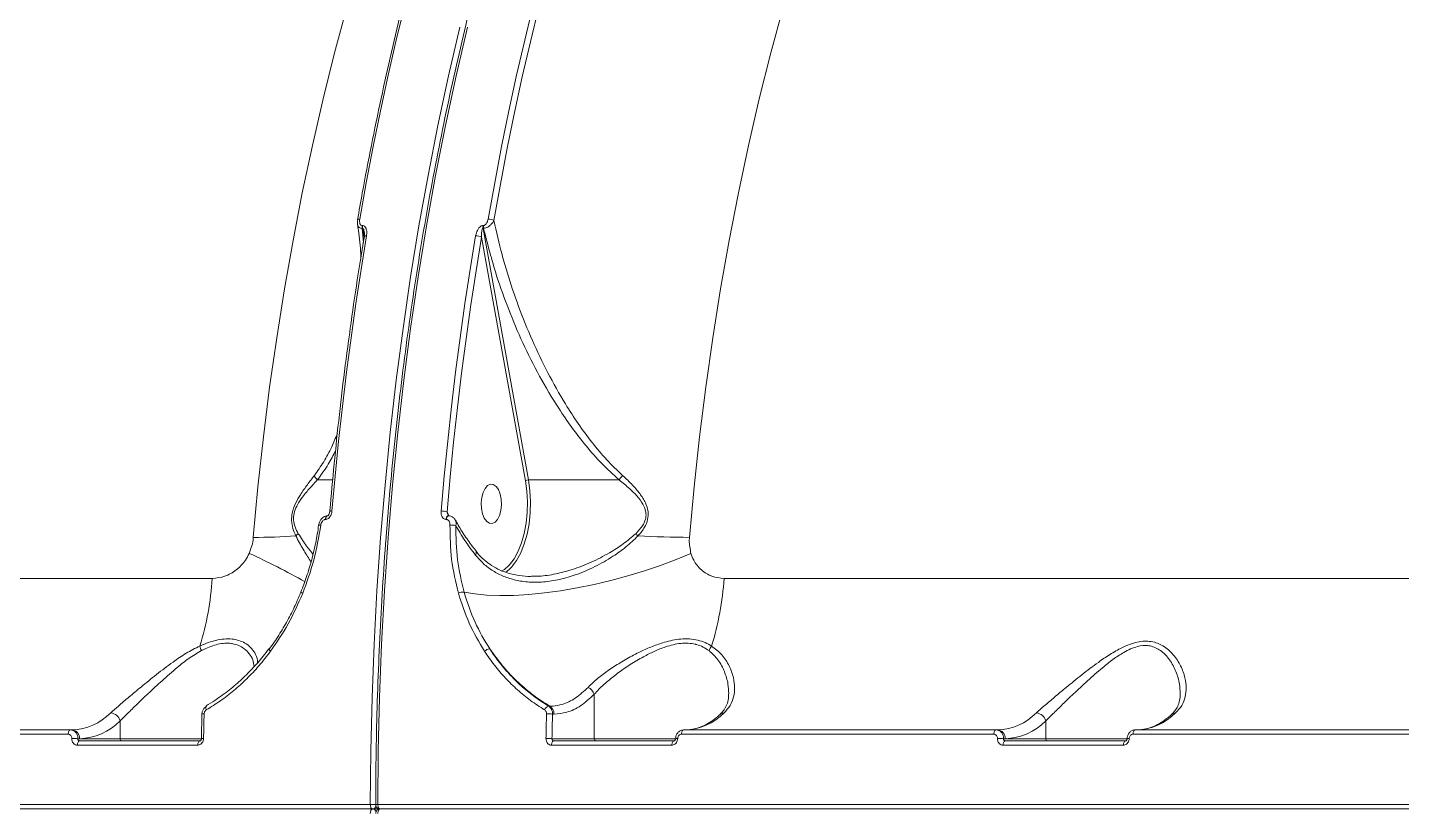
# Model space of a CAD drawing. Header units: millimetres. Extents: x -5550 to 7488, y -4093 to 4627.
# Drawn here: x -1923.2 to -1610.2, y 1992 to 2170.8 of the extents above; entities that cross this region are included whole.
import ezdxf

# ---------------------------------------------------------------- set-up
doc = ezdxf.new("R2010")
doc.units = ezdxf.units.MM
doc.layers.add('DIKOM_ОБЪЕКТ', color=7, linetype='Continuous')

msp = doc.modelspace()

# ---------------------------------------------------------------- linework, layer by layer
at = {"layer": 'DIKOM_ОБЪЕКТ', "color": 7, "linetype": 'Continuous', "lineweight": 15}
for p, q in [((-1846.812, 2125.697), (-1846.916, 2125.697)), ((-1819.279, 2125.697), (-1819.383, 2125.697)), ((-1846.914, 2125.05), (-1846.809, 2125.05)), ((-1846.645, 2121.849), (-1846.914, 2125.05)), ((-1846.809, 2125.05), (-1846.448, 2123.047)), ((-1846.422, 2123.206), (-1846.421, 2123.211)), ((-1819.72, 2123.045), (-1809.711, 2067.595)), ((-1819.38, 2125.05), (-1819.276, 2125.05)), ((-1809.039, 2067.761), (-1819.38, 2125.05)), ((-1857.137, 2067.761), (-1853.627, 2067.761)), ((-1788.37, 2067.761), (-1809.039, 2067.761)), ((-1854.752, 2059.591), (-1854.811, 2059.591)), ((-1827.144, 2059.569), (-1827.569, 2060.528)), ((-1856.831, 2057.432), (-1856.831, 2057.434)), ((-1855.32, 2058.748), (-1855.239, 2058.748)), ((-1827.81, 2058.748), (-1827.729, 2058.748)), ((-1881.053, 2045.347), (-2181.062, 2045.347)), ((-1464.47, 2045.347), (-1764.478, 2045.347)), ((-1794.045, 2018.946), (-1794.045, 2008.844)), ((-1882.403, 2016.218), (-1882.412, 2016.213)), ((-1804.175, 2016.241), (-1804.459, 2016.241)), ((-1902.048, 2012.895), (-1902.048, 2008.844)), ((-1883.403, 2014.484), (-1883.533, 2008.864)), ((-1803.544, 2014.457), (-1803.236, 2014.457)), ((-1691.185, 2012.895), (-1691.185, 2008.844)), ((-1985.03, 2009.885), (-1913.885, 2009.885)), ((-1913.371, 2010.844), (-1984.516, 2010.844)), ((-1913.031, 2010.844), (-1913.371, 2010.844)), ((-1774.167, 2009.885), (-1703.022, 2009.885)), ((-1702.508, 2010.844), (-1773.652, 2010.844)), ((-1702.168, 2010.844), (-1702.508, 2010.844)), ((-1671.307, 2009.885), (-1600.162, 2009.885)), ((-1599.647, 2010.844), (-1670.792, 2010.844)), ((-1911.791, 2007.379), (-1884.362, 2007.379)), ((-1911.317, 2008.844), (-1911.677, 2008.844)), ((-1902.048, 2008.844), (-1911.317, 2008.844)), ((-1883.847, 2008.344), (-1911.276, 2008.344)), ((-1883.499, 2008.844), (-1902.048, 2008.844)), ((-1803.788, 2007.379), (-1776.358, 2007.379)), ((-1794.045, 2008.844), (-1803.674, 2008.844)), ((-1775.844, 2008.344), (-1803.273, 2008.344)), ((-1775.496, 2008.844), (-1794.045, 2008.844)), ((-1700.928, 2007.379), (-1673.498, 2007.379)), ((-1700.453, 2008.844), (-1700.814, 2008.844)), ((-1691.185, 2008.844), (-1700.453, 2008.844)), ((-1672.984, 2008.344), (-1700.413, 2008.344)), ((-1672.636, 2008.844), (-1691.185, 2008.844)), ((-1845.061, 1993.847), (-2259.93, 1993.847)), ((-1428.478, 1993.847), (-1843.347, 1993.847)), ((-2259.415, 1992.844), (-1844.546, 1992.844)), ((-1844.546, 1992.844), (-1842.831, 1992.844)), ((-1842.831, 1992.844), (-1427.962, 1992.844))]:
    msp.add_line(p, q, dxfattribs=at)
at = {"layer": 'DIKOM_ОБЪЕКТ', "color": 7, "linetype": 'Continuous', "lineweight": 15, "flags": 128}
for points in [[(-1847.468, 2127.156), (-1845.979, 2135.439), (-1844.4, 2143.659), (-1842.734, 2151.814), (-1840.98, 2159.899), (-1839.14, 2167.912), (-1837.213, 2175.848), (-1835.202, 2183.704), (-1833.107, 2191.477)], [(-1803.86, 2191.477), (-1805.956, 2183.704), (-1807.967, 2175.848), (-1809.893, 2167.912), (-1811.734, 2159.899), (-1813.488, 2151.814), (-1815.154, 2143.659), (-1816.732, 2135.439), (-1818.222, 2127.156)], [(-1816.915, 2126.859), (-1815.429, 2135.124), (-1813.854, 2143.326), (-1812.191, 2151.463), (-1810.441, 2159.531), (-1808.604, 2167.525), (-1806.682, 2175.444), (-1804.676, 2183.283), (-1802.585, 2191.039)], [(-1850.395, 2175.364), (-1853.181, 2165.045), (-1855.805, 2154.565), (-1858.262, 2143.936), (-1860.551, 2133.165), (-1862.67, 2122.264), (-1864.617, 2111.243), (-1866.39, 2100.111), (-1867.987, 2088.88), (-1869.407, 2077.559), (-1870.648, 2066.16), (-1871.71, 2054.692)], [(-1772.364, 2054.692), (-1771.302, 2066.16), (-1770.061, 2077.559), (-1768.641, 2088.88), (-1767.044, 2100.111), (-1765.271, 2111.243), (-1763.325, 2122.264), (-1761.206, 2133.165), (-1758.916, 2143.936), (-1756.459, 2154.565), (-1753.836, 2165.045), (-1751.049, 2175.364)], [(-1824.667, 2170.874), (-1827.245, 2159.76), (-1829.656, 2148.506), (-1831.898, 2137.12), (-1833.969, 2125.614), (-1835.867, 2113.995), (-1837.59, 2102.274), (-1839.138, 2090.461), (-1840.508, 2078.566), (-1841.7, 2066.599), (-1842.713, 2054.569), (-1843.545, 2042.488), (-1844.196, 2030.365), (-1844.667, 2018.21), (-1844.955, 2006.034), (-1845.061, 1993.847)], [(-1843.347, 1993.847), (-1843.24, 2006.034), (-1842.952, 2018.21), (-1842.482, 2030.365), (-1841.831, 2042.488), (-1840.998, 2054.569), (-1839.986, 2066.599), (-1838.794, 2078.566), (-1837.423, 2090.461), (-1835.876, 2102.274), (-1834.152, 2113.995), (-1832.254, 2125.614), (-1830.184, 2137.12), (-1827.942, 2148.506), (-1825.531, 2159.76), (-1822.953, 2170.874)], [(-1847.966, 2127.007), (-1847.96, 2127.026), (-1847.921, 2127.07), (-1847.85, 2127.107), (-1847.748, 2127.134), (-1847.619, 2127.15), (-1847.468, 2127.156)], [(-1853.792, 2060.69), (-1853.081, 2068.642), (-1852.292, 2076.565), (-1851.424, 2084.458), (-1850.479, 2092.317), (-1849.456, 2100.139), (-1848.355, 2107.921), (-1847.178, 2115.661), (-1845.924, 2123.356)], [(-1846.421, 2123.211), (-1846.42, 2123.218), (-1846.387, 2123.265), (-1846.318, 2123.303), (-1846.215, 2123.332), (-1846.082, 2123.35), (-1845.924, 2123.356)], [(-1821.066, 2123.356), (-1822.32, 2115.661), (-1823.497, 2107.921), (-1824.598, 2100.139), (-1825.621, 2092.317), (-1826.567, 2084.458), (-1827.434, 2076.565), (-1828.224, 2068.642), (-1828.934, 2060.69)], [(-1827.569, 2060.528), (-1826.86, 2068.461), (-1826.072, 2076.366), (-1825.207, 2084.24), (-1824.263, 2092.08), (-1823.243, 2099.883), (-1822.145, 2107.647), (-1820.97, 2115.369), (-1819.72, 2123.045)], [(-1819.495, 2060.053), (-1819.74, 2061.242), (-1819.803, 2062.518), (-1819.678, 2063.775), (-1819.376, 2064.914), (-1818.92, 2065.841), (-1818.349, 2066.481), (-1817.708, 2066.783), (-1817.049, 2066.722), (-1816.426, 2066.303), (-1815.888, 2065.56), (-1815.48, 2064.553), (-1815.235, 2063.364), (-1815.173, 2062.089), (-1815.297, 2060.832), (-1815.6, 2059.693), (-1816.055, 2058.766), (-1816.626, 2058.126), (-1817.267, 2057.824), (-1817.926, 2057.885), (-1818.55, 2058.304), (-1819.087, 2059.047), (-1819.495, 2060.053)], [(-1809.711, 2067.595), (-1809.385, 2065.22), (-1809.251, 2062.775), (-1809.311, 2060.319), (-1809.564, 2057.91), (-1810.004, 2055.605), (-1810.621, 2053.458), (-1811.4, 2051.52), (-1812.323, 2049.836), (-1813.367, 2048.447), (-1813.5, 2048.301)], [(-1812.41, 2048.491), (-1811.733, 2049.447), (-1810.781, 2051.183), (-1809.978, 2053.182), (-1809.341, 2055.396), (-1808.888, 2057.773), (-1808.626, 2060.257), (-1808.565, 2062.79), (-1808.703, 2065.311), (-1809.039, 2067.761)], [(-1854.813, 2059.591), (-1854.952, 2059.553), (-1855.085, 2059.438), (-1855.197, 2059.255), (-1855.277, 2059.019), (-1855.32, 2058.748)], [(-1854.722, 2059.591), (-1854.727, 2059.591), (-1854.871, 2059.553), (-1855.004, 2059.438), (-1855.116, 2059.255), (-1855.196, 2059.019), (-1855.239, 2058.748)], [(-1827.292, 2059.591), (-1827.297, 2059.591), (-1827.442, 2059.553), (-1827.575, 2059.438), (-1827.686, 2059.255), (-1827.767, 2059.019), (-1827.81, 2058.748)], [(-1827.223, 2059.591), (-1827.361, 2059.553), (-1827.494, 2059.438), (-1827.606, 2059.255), (-1827.686, 2059.019), (-1827.729, 2058.748)], [(-1772.012, 2051.05), (-1775.392, 2049.643), (-1778.941, 2048.311), (-1782.622, 2047.066), (-1786.399, 2045.92), (-1790.235, 2044.885), (-1794.093, 2043.971), (-1797.933, 2043.187), (-1801.719, 2042.541), (-1805.412, 2042.039), (-1808.976, 2041.686), (-1812.377, 2041.486), (-1815.58, 2041.441), (-1818.554, 2041.55), (-1821.269, 2041.814), (-1823.7, 2042.228)], [(-1820.955, 2051.472), (-1820.958, 2051.477), (-1820.968, 2051.489)], [(-1813.5, 2048.301), (-1814.509, 2047.385), (-1815.139, 2046.967)], [(-1868.078, 2029.256), (-1868.096, 2029.215), (-1868.09, 2029.149), (-1868.054, 2029.066), (-1867.991, 2028.968), (-1867.902, 2028.858), (-1867.791, 2028.741)], [(-1882.412, 2016.213), (-1882.453, 2016.181), (-1882.503, 2016.106), (-1882.532, 2016.003), (-1882.538, 2015.876), (-1882.521, 2015.73), (-1882.483, 2015.57), (-1882.423, 2015.403)], [(-1883.048, 2008.882), (-1883.033, 2009.586), (-1883.019, 2010.289), (-1883.003, 2010.993), (-1882.987, 2011.696), (-1882.971, 2012.399), (-1882.954, 2013.102), (-1882.936, 2013.806), (-1882.917, 2014.509)], [(-1804.915, 2014.509), (-1804.934, 2013.806), (-1804.951, 2013.102), (-1804.969, 2012.399), (-1804.985, 2011.696), (-1805.001, 2010.993), (-1805.016, 2010.289), (-1805.031, 2009.586), (-1805.045, 2008.882)], [(-1803.674, 2008.844), (-1803.659, 2009.546), (-1803.645, 2010.248), (-1803.629, 2010.949), (-1803.613, 2011.651), (-1803.597, 2012.353), (-1803.58, 2013.054), (-1803.562, 2013.756), (-1803.544, 2014.457)], [(-1913.371, 2010.844), (-1913.469, 2010.826), (-1913.563, 2010.772), (-1913.65, 2010.684), (-1913.727, 2010.565), (-1913.792, 2010.421), (-1913.84, 2010.255), (-1913.872, 2010.074), (-1913.885, 2009.885)], [(-1773.652, 2010.844), (-1773.75, 2010.826), (-1773.845, 2010.772), (-1773.932, 2010.684), (-1774.009, 2010.565), (-1774.073, 2010.421), (-1774.122, 2010.255), (-1774.154, 2010.074), (-1774.167, 2009.885)], [(-1702.508, 2010.844), (-1702.605, 2010.826), (-1702.7, 2010.772), (-1702.787, 2010.684), (-1702.864, 2010.565), (-1702.928, 2010.421), (-1702.977, 2010.255), (-1703.009, 2010.074), (-1703.022, 2009.885)], [(-1670.792, 2010.844), (-1670.89, 2010.826), (-1670.985, 2010.772), (-1671.072, 2010.684), (-1671.149, 2010.565), (-1671.213, 2010.421), (-1671.262, 2010.255), (-1671.294, 2010.074), (-1671.307, 2009.885)], [(-1911.276, 2008.344), (-1911.375, 2008.326), (-1911.469, 2008.271), (-1911.557, 2008.183), (-1911.634, 2008.063), (-1911.698, 2007.918), (-1911.747, 2007.751), (-1911.778, 2007.569), (-1911.791, 2007.379)], [(-1883.847, 2008.344), (-1883.945, 2008.326), (-1884.04, 2008.271), (-1884.127, 2008.183), (-1884.205, 2008.063), (-1884.269, 2007.918), (-1884.317, 2007.751), (-1884.349, 2007.569), (-1884.362, 2007.379)], [(-1803.273, 2008.344), (-1803.371, 2008.326), (-1803.466, 2008.271), (-1803.554, 2008.183), (-1803.631, 2008.063), (-1803.695, 2007.918), (-1803.744, 2007.751), (-1803.775, 2007.569), (-1803.788, 2007.379)], [(-1775.844, 2008.344), (-1775.942, 2008.326), (-1776.037, 2008.271), (-1776.124, 2008.183), (-1776.202, 2008.063), (-1776.266, 2007.918), (-1776.314, 2007.751), (-1776.346, 2007.569), (-1776.358, 2007.379)], [(-1700.413, 2008.344), (-1700.511, 2008.326), (-1700.606, 2008.271), (-1700.694, 2008.183), (-1700.771, 2008.063), (-1700.835, 2007.918), (-1700.884, 2007.751), (-1700.915, 2007.569), (-1700.928, 2007.379)], [(-1672.984, 2008.344), (-1673.082, 2008.326), (-1673.177, 2008.271), (-1673.264, 2008.183), (-1673.342, 2008.063), (-1673.406, 2007.918), (-1673.454, 2007.751), (-1673.486, 2007.569), (-1673.498, 2007.379)], [(-1844.546, 1992.844), (-1844.646, 1992.863), (-1844.743, 1992.92), (-1844.832, 1993.013), (-1844.91, 1993.138), (-1844.974, 1993.29), (-1845.022, 1993.463), (-1845.051, 1993.651), (-1845.061, 1993.847)], [(-1842.831, 1992.844), (-1842.932, 1992.863), (-1843.029, 1992.92), (-1843.118, 1993.013), (-1843.196, 1993.138), (-1843.26, 1993.29), (-1843.308, 1993.463), (-1843.337, 1993.651), (-1843.347, 1993.847)], [(-1845.061, 1991.842), (-1845.051, 1992.037), (-1845.022, 1992.225), (-1844.974, 1992.398), (-1844.91, 1992.55), (-1844.832, 1992.675), (-1844.743, 1992.768), (-1844.646, 1992.825), (-1844.546, 1992.844)], [(-1843.347, 1991.842), (-1843.337, 1992.037), (-1843.308, 1992.225), (-1843.26, 1992.398), (-1843.196, 1992.55), (-1843.118, 1992.675), (-1843.029, 1992.768), (-1842.932, 1992.825), (-1842.831, 1992.844)]]:
    msp.add_lwpolyline(points, dxfattribs=at)
at = {"layer": 'DIKOM_ОБЪЕКТ', "color": 7, "linetype": 'Continuous', "lineweight": 15}
for centre, radius, start, end in [((-1845.047, 2125.38), 1.896, 170.39416, 190.04917), ((-1844.938, 2125.381), 1.9, 170.43038, 190.03407), ((-1817.509, 2125.381), 1.9, 170.43038, 190.03407), ((-1817.41, 2125.38), 1.896, 170.39416, 190.04917), ((-1818.208, 2124.187), 2.969, 64.17674, 90.26984), ((-1821.034, 2120.423), 2.933, 63.38, 90.63076), ((-1855.328, 2069.682), 2.639, 200.01508, 226.71537), ((-1809.054, 2066.375), 1.386, 89.37586, 118.28469), ((-1780.634, 2062.601), 9.299, 138.36742, 146.2972), ((-1853.938, 2060.033), 0.673, 77.48902, 120.56327), ((-1828.89, 2055.213), 5.478, 76.04321, 90.4634), ((-1856.559, 2056.568), 0.908, 76.68626, 107.48041), ((-1826.52, 2052.694), 4.773, 78.63283, 94.6782), ((-1871.153, 2183.161), 128.47, 269.75147, 274.07248), ((-1859.896, 2053.247), 2.77, 124.55974, 140.34755), ((-1760.652, 2078.706), 33.314, 224.08453, 225.32728), ((-1771.937, 2282.497), 227.806, 266.94581, 269.89242), ((-1946.292, 1890.376), 176.743, 60.74621, 65.37928), ((-1821.709, 2051.2), 0.801, 318.19169, 19.83592), ((-1819.03, 2053.568), 8.342, 305.06882, 322.51454), ((-1948.428, 2049.808), 67.522, 342.88584, 356.2115), ((-1831.851, 2049.808), 67.521, 342.88547, 356.21144), ((-1860.193, 2042.842), 0.906, 222.54637, 253.8634), ((-1823.838, 2039.525), 2.707, 87.07285, 115.29326), ((-1877.791, 2031.399), 6.277, 193.46204, 203.53718), ((-1817.698, 2027.4), 1.893, 94.80122, 134.90265), ((-1765.093, 2028.026), 2.936, 139.3754, 162.84211), ((-1796.467, 2018.219), 2.528, 16.70506, 66.19054), ((-1804.128, 2014.982), 1.303, 104.7107, 161.1226), ((-1805.291, 2014.514), 2.056, 358.41024, 57.13619), ((-1913.505, 2023.958), 13.122, 272.0724, 315.14007), ((-1911.815, 2022.613), 13.778, 272.07209, 315.13995), ((-1904.356, 2012.331), 2.375, 13.71437, 86.33748), ((-1883.067, 2012.685), 1.83, 85.32201, 100.58389), ((-1804.868, 1997.525), 16.984, 85.52899, 90.1603), ((-1773.787, 2023.958), 13.122, 272.07217, 315.14058), ((-1764.521, 2013.388), 1.314, 88.45643, 131.69834), ((-1702.642, 2023.958), 13.122, 272.07217, 315.14058), ((-1700.951, 2022.613), 13.778, 272.07161, 315.14071), ((-1693.492, 2012.332), 2.375, 13.71265, 86.3392), ((-1670.927, 2023.957), 13.122, 272.07195, 315.14109), ((-1661.661, 2013.387), 1.315, 88.47365, 131.68111), ((-1913.186, 2008.977), 1.874, 355.94121, 85.26419), ((-1702.322, 2008.977), 1.874, 355.94004, 85.26537), ((-1913.001, 1985.94), 22.943, 86.6908, 90.11835), ((-1901.581, 2008.811), 0.468, 175.93074, 265.26735), ((-1883.197, 2006.427), 2.46, 86.52504, 97.85096), ((-1804.998, 1985.929), 22.953, 86.69157, 90.11785), ((-1793.578, 2008.811), 0.469, 175.95257, 265.24552), ((-1775.193, 2006.355), 2.532, 86.64551, 97.6472), ((-1702.138, 1985.936), 22.947, 86.69111, 90.11818), ((-1690.718, 2008.811), 0.468, 175.94165, 265.25644), ((-1672.333, 2006.355), 2.531, 86.64428, 97.64843), ((-1845.047, 1596.827), 397.019, 89.82239, 90.00204), ((-1843.494, 1955.271), 38.576, 89.78071, 90.50098), ((-1842.831, 1993.844), 1, 179.92957, 196.56023), ((-1844.586, 1993.712), 0.869, 272.65943, 343.09472), ((-1844.586, 1991.976), 0.869, 16.89846, 87.35277), ((-1842.831, 1991.844), 1, 90, 180.07043), ((-1842.831, 1993.844), 1, 196.56023, 270)]:
    msp.add_arc(centre, radius, start, end, dxfattribs=at)
for points, knots in [([(-1675.445, 2402.224), (-1676.024, 2401.977), (-1678.542, 2400.904), (-1682.96, 2398.694), (-1688.693, 2395.589), (-1694.376, 2392.158), (-1700.01, 2388.432), (-1705.589, 2384.406), (-1711.108, 2380.085), (-1716.563, 2375.473), (-1721.951, 2370.572), (-1727.267, 2365.386), (-1732.508, 2359.92), (-1737.668, 2354.178), (-1742.744, 2348.163), (-1747.733, 2341.881), (-1752.631, 2335.336), (-1757.434, 2328.534), (-1762.138, 2321.479), (-1766.739, 2314.177), (-1771.236, 2306.634), (-1775.623, 2298.854), (-1779.898, 2290.845), (-1784.058, 2282.612), (-1788.1, 2274.161), (-1792.02, 2265.499), (-1795.816, 2256.632), (-1799.484, 2247.566), (-1803.023, 2238.31), (-1806.429, 2228.869), (-1809.7, 2219.251), (-1812.834, 2209.462), (-1815.828, 2199.511), (-1818.68, 2189.405), (-1821.388, 2179.151), (-1823.95, 2168.757), (-1826.363, 2158.232), (-1828.627, 2147.582), (-1830.739, 2136.815), (-1832.699, 2125.941), (-1834.503, 2114.967), (-1836.152, 2103.901), (-1837.644, 2092.751), (-1838.977, 2081.527), (-1840.151, 2070.236), (-1841.165, 2058.886), (-1842.019, 2047.488), (-1842.71, 2036.048), (-1843.241, 2024.575), (-1843.606, 2013.079), (-1843.795, 2002.832), (-1843.821, 1996.419), (-1843.831, 1993.845)], [0, 0, 0, 0, 0.0060958, 0.0264822, 0.0468743, 0.0672723, 0.087676, 0.1080841, 0.128497, 0.1489136, 0.1693331, 0.1897557, 0.2101803, 0.2306068, 0.2510347, 0.2714634, 0.2918929, 0.3123228, 0.3327529, 0.3531832, 0.373613, 0.3940424, 0.4144717, 0.4349005, 0.4553287, 0.4757565, 0.4961837, 0.5166104, 0.5370365, 0.5574621, 0.5778872, 0.5983116, 0.6187357, 0.6391592, 0.6595822, 0.6800048, 0.7004269, 0.7208488, 0.7412702, 0.7616914, 0.7821122, 0.8025326, 0.8229529, 0.8433729, 0.8637927, 0.8842123, 0.9046318, 0.9250511, 0.9454704, 0.9658896, 0.9863088, 1, 1, 1, 1]), ([(-1833.617, 2191.271), (-1834.105, 2189.486), (-1835.522, 2184.309), (-1837.755, 2175.628), (-1840.268, 2165.19), (-1842.631, 2154.621), (-1844.842, 2143.93), (-1846.606, 2134.712), (-1847.606, 2129.043), (-1847.966, 2127.007)], [0, 0, 0, 0, 0.0864697, 0.250763, 0.4150552, 0.5793456, 0.7436324, 0.9079163, 1, 1, 1, 1]), ([(-1847.935, 2127.005), (-1847.968, 2126.873), (-1848.052, 2126.538), (-1848.004, 2126.204), (-1847.975, 2126.002)], [0, 0, 0, 0, 0.3960264, 1, 1, 1, 1]), ([(-1847.98, 2125.986), (-1847.881, 2125.307), (-1847.521, 2122.822), (-1847.273, 2120.323), (-1847.194, 2118.524), (-1847.193, 2118.51)], [0, 0, 0, 0, 0.2714734, 0.9945125, 1, 1, 1, 1]), ([(-1847.963, 2125.989), (-1847.944, 2125.846), (-1847.905, 2125.559), (-1847.636, 2125.275), (-1847.304, 2125.092), (-1847.046, 2125.064), (-1846.914, 2125.05)], [0, 0, 0, 0, 0.2796105, 0.5647486, 0.7764884, 1, 1, 1, 1]), ([(-1846.916, 2125.697), (-1846.983, 2125.706), (-1847.116, 2125.723), (-1847.293, 2125.87), (-1847.451, 2126.151), (-1847.533, 2126.601), (-1847.491, 2126.965), (-1847.468, 2127.156)], [0, 0, 0, 0, 0.1206617, 0.2406753, 0.416888, 0.6949972, 1, 1, 1, 1]), ([(-1845.924, 2123.356), (-1845.891, 2123.66), (-1845.827, 2124.247), (-1845.967, 2124.973), (-1846.223, 2125.422), (-1846.502, 2125.654), (-1846.709, 2125.682), (-1846.812, 2125.697)], [0, 0, 0, 0, 0.3047468, 0.5876534, 0.7664748, 0.8828801, 1, 1, 1, 1]), ([(-1819.383, 2125.697), (-1819.469, 2125.688), (-1819.661, 2125.667), (-1819.992, 2125.48), (-1820.356, 2125.122), (-1820.774, 2124.451), (-1820.983, 2123.822), (-1821.058, 2123.402), (-1821.066, 2123.356)], [0, 0, 0, 0, 0.0933491, 0.2087223, 0.3720689, 0.5792872, 0.9536686, 1, 1, 1, 1]), ([(-1818.222, 2127.156), (-1818.289, 2126.885), (-1818.387, 2126.492), (-1818.67, 2126.049), (-1818.893, 2125.83), (-1819.102, 2125.714), (-1819.224, 2125.702), (-1819.279, 2125.697)], [0, 0, 0, 0, 0.4299599, 0.6257848, 0.788122, 0.9052225, 1, 1, 1, 1]), ([(-1819.276, 2125.05), (-1819.168, 2125.059), (-1818.929, 2125.081), (-1818.505, 2125.224), (-1818.025, 2125.493), (-1817.493, 2125.945), (-1817.12, 2126.429), (-1816.962, 2126.76), (-1816.915, 2126.859)], [0, 0, 0, 0, 0.1137286, 0.2493572, 0.4227103, 0.6134963, 0.8848184, 1, 1, 1, 1]), ([(-1787.584, 2068.779), (-1788.811, 2069.955), (-1791.265, 2072.307), (-1794.606, 2076.312), (-1797.74, 2080.562), (-1801.162, 2085.841), (-1804.712, 2092.149), (-1808.256, 2099.574), (-1811.356, 2107.229), (-1813.553, 2113.779), (-1815.448, 2120.324), (-1816.332, 2124.262), (-1816.915, 2126.859)], [0, 0, 0, 0, 0.0776017, 0.155264, 0.2354698, 0.3156959, 0.4385181, 0.5613747, 0.6872841, 0.8132002, 0.8767618, 1, 1, 1, 1]), ([(-1846.421, 2123.211), (-1846.74, 2121.288), (-1847.665, 2115.709), (-1849.078, 2106.404), (-1850.607, 2095.274), (-1851.976, 2084.065), (-1853.165, 2072.986), (-1853.895, 2065.154), (-1854.24, 2061.089), (-1854.28, 2060.612)], [0, 0, 0, 0, 0.0939987, 0.2725885, 0.4511801, 0.6297699, 0.8083572, 0.9775451, 1, 1, 1, 1]), ([(-1846.809, 2125.05), (-1846.795, 2125.047), (-1846.761, 2125.042), (-1846.704, 2124.997), (-1846.601, 2124.852), (-1846.479, 2124.529), (-1846.452, 2124.229), (-1846.437, 2124.052)], [0, 0, 0, 0, 0.0454345, 0.1015121, 0.2033224, 0.5305398, 1, 1, 1, 1]), ([(-1846.416, 2124.143), (-1846.408, 2124.105), (-1846.369, 2123.928), (-1846.357, 2123.602), (-1846.42, 2123.319), (-1846.444, 2123.211)], [0, 0, 0, 0, 0.1445238, 0.6737466, 1, 1, 1, 1]), ([(-1819.72, 2123.045), (-1819.726, 2123.4), (-1819.735, 2123.916), (-1819.655, 2124.527), (-1819.575, 2124.836), (-1819.491, 2124.99), (-1819.425, 2125.043), (-1819.395, 2125.047), (-1819.38, 2125.05)], [0, 0, 0, 0, 0.495895, 0.7197929, 0.8702802, 0.9510649, 0.9758826, 1, 1, 1, 1]), ([(-1819.276, 2125.05), (-1818.35, 2121.447), (-1816.751, 2115.235), (-1813.615, 2106.544), (-1810.365, 2098.894), (-1806.581, 2091.362), (-1802.778, 2084.95), (-1799.177, 2079.68), (-1795.9, 2075.447), (-1792.348, 2071.385), (-1789.696, 2068.968), (-1788.37, 2067.761)], [0, 0, 0, 0, 0.1721626, 0.2969449, 0.4217214, 0.5495764, 0.6773925, 0.7569488, 0.8364848, 0.9182738, 1, 1, 1, 1]), ([(-1852.562, 2078.345), (-1852.976, 2077.315), (-1853.875, 2075.078), (-1855.613, 2071.858), (-1857.074, 2069.808), (-1857.808, 2068.779)], [0, 0, 0, 0, 0.2982634, 0.6477789, 1, 1, 1, 1]), ([(-1857.137, 2067.761), (-1856.265, 2068.925), (-1854.705, 2071.006), (-1853.509, 2073.385), (-1852.982, 2074.434)], [0, 0, 0, 0, 0.5593174, 1, 1, 1, 1]), ([(-1857.808, 2068.779), (-1858.336, 2068.093), (-1859.398, 2066.713), (-1860.884, 2064.615), (-1862.134, 2062.47), (-1862.892, 2060.441), (-1863.055, 2058.42), (-1862.729, 2056.627), (-1862.269, 2055.567), (-1862.029, 2055.015)], [0, 0, 0, 0, 0.1836357, 0.3692313, 0.5090684, 0.652206, 0.7508544, 0.8702094, 1, 1, 1, 1]), ([(-1861.468, 2055.528), (-1861.733, 2056.013), (-1862.236, 2056.928), (-1862.628, 2058.526), (-1862.493, 2060.249), (-1862.03, 2061.396), (-1861.364, 2062.642), (-1860.386, 2064.07), (-1858.825, 2065.926), (-1857.702, 2067.147), (-1857.137, 2067.761)], [0, 0, 0, 0, 0.1298077, 0.2451402, 0.3384822, 0.4558076, 0.4772548, 0.6177481, 0.8076309, 1, 1, 1, 1]), ([(-1788.37, 2067.761), (-1787.572, 2067.119), (-1786.157, 2065.98), (-1784.319, 2064.153), (-1782.971, 2062.419), (-1782.248, 2060.688), (-1782.231, 2059.477), (-1782.458, 2058.393), (-1783.101, 2057.044), (-1784.037, 2056.087), (-1784.582, 2055.528)], [0, 0, 0, 0, 0.2010622, 0.3565982, 0.5148948, 0.6384642, 0.7217519, 0.7449341, 0.8512559, 1, 1, 1, 1]), ([(-1784.074, 2055.015), (-1783.535, 2055.653), (-1782.595, 2056.765), (-1781.779, 2058.713), (-1781.692, 2060.683), (-1782.386, 2062.718), (-1783.661, 2064.69), (-1785.421, 2066.752), (-1786.814, 2068.057), (-1787.584, 2068.779)], [0, 0, 0, 0, 0.1491213, 0.2596365, 0.3716703, 0.498785, 0.6508236, 0.8069661, 1, 1, 1, 1]), ([(-1854.811, 2059.571), (-1854.958, 2059.567), (-1855.291, 2059.558), (-1855.774, 2059.312), (-1856.239, 2058.898), (-1856.615, 2058.288), (-1856.796, 2057.764), (-1856.824, 2057.462), (-1856.827, 2057.433)], [0, 0, 0, 0, 0.1382486, 0.3122968, 0.4985191, 0.718454, 0.9730588, 1, 1, 1, 1]), ([(-1855.239, 2058.748), (-1855.144, 2058.757), (-1854.925, 2058.779), (-1854.575, 2058.979), (-1854.213, 2059.369), (-1853.907, 2059.963), (-1853.832, 2060.439), (-1853.792, 2060.69)], [0, 0, 0, 0, 0.1205793, 0.2784001, 0.4705873, 0.7208311, 1, 1, 1, 1]), ([(-1854.286, 2060.612), (-1854.288, 2060.573), (-1854.297, 2060.381), (-1854.386, 2060.087), (-1854.529, 2059.811), (-1854.644, 2059.672), (-1854.716, 2059.609), (-1854.758, 2059.588), (-1854.755, 2059.589), (-1854.753, 2059.59)], [0, 0, 0, 0, 0.0892352, 0.4438284, 0.6662417, 0.7916926, 0.8805655, 0.9641248, 1, 1, 1, 1]), ([(-1828.934, 2060.69), (-1828.937, 2060.439), (-1828.942, 2059.963), (-1828.734, 2059.369), (-1828.437, 2058.979), (-1828.119, 2058.779), (-1827.903, 2058.757), (-1827.81, 2058.748)], [0, 0, 0, 0, 0.2791728, 0.5294362, 0.7216083, 0.8794305, 1, 1, 1, 1]), ([(-1827.33, 2059.738), (-1827.372, 2059.837), (-1827.483, 2060.095), (-1827.536, 2060.364), (-1827.569, 2060.528)], [0, 0, 0, 0, 0.3854867, 1, 1, 1, 1]), ([(-1827.295, 2059.589), (-1827.285, 2059.589), (-1827.254, 2059.589), (-1827.219, 2059.564), (-1827.254, 2059.594), (-1827.301, 2059.656), (-1827.325, 2059.717), (-1827.332, 2059.737)], [0, 0, 0, 0, 0.1428763, 0.4518109, 0.6698433, 0.8911836, 1, 1, 1, 1]), ([(-1825.722, 2058.59), (-1825.794, 2058.729), (-1825.963, 2059.057), (-1826.418, 2059.402), (-1826.878, 2059.597), (-1827.149, 2059.572), (-1827.221, 2059.566)], [0, 0, 0, 0, 0.2459142, 0.576076, 0.8862599, 1, 1, 1, 1]), ([(-1856.836, 2057.432), (-1856.837, 2057.428), (-1856.997, 2056.106), (-1857.473, 2053.47), (-1858.377, 2049.569), (-1859.493, 2045.804), (-1860.419, 2043.398), (-1860.867, 2042.232)], [0, 0, 0, 0, 0.0008811, 0.254874, 0.5086423, 0.7618629, 1, 1, 1, 1]), ([(-1860.444, 2041.972), (-1859.535, 2044.458), (-1857.693, 2049.491), (-1856.801, 2054.776), (-1856.35, 2057.452)], [0, 0, 0, 0, 0.4938436, 1, 1, 1, 1]), ([(-1856.35, 2057.452), (-1856.315, 2057.617), (-1856.247, 2057.945), (-1856.017, 2058.347), (-1855.751, 2058.61), (-1855.513, 2058.732), (-1855.374, 2058.743), (-1855.32, 2058.748)], [0, 0, 0, 0, 0.2734325, 0.5392919, 0.7386263, 0.8989292, 1, 1, 1, 1]), ([(-1827.729, 2058.748), (-1827.676, 2058.743), (-1827.538, 2058.732), (-1827.321, 2058.61), (-1827.098, 2058.347), (-1826.933, 2057.945), (-1826.918, 2057.617), (-1826.91, 2057.452)], [0, 0, 0, 0, 0.1010751, 0.2613709, 0.460722, 0.7265735, 1, 1, 1, 1]), ([(-1826.91, 2057.452), (-1826.876, 2054.841), (-1826.808, 2049.556), (-1825.604, 2044.521), (-1824.994, 2041.972)], [0, 0, 0, 0, 0.4938732, 1, 1, 1, 1]), ([(-1825.58, 2057.374), (-1825.545, 2057.611), (-1825.48, 2058.058), (-1825.633, 2058.416), (-1825.705, 2058.584)], [0, 0, 0, 0, 0.5328913, 1, 1, 1, 1]), ([(-1820.905, 2051.505), (-1821.206, 2051.874), (-1822.238, 2053.142), (-1823.745, 2055.373), (-1825.025, 2057.381), (-1825.57, 2058.464), (-1825.643, 2058.609)], [0, 0, 0, 0, 0.1597165, 0.5495047, 0.9395676, 1, 1, 1, 1]), ([(-1823.7, 2042.228), (-1824.285, 2044.66), (-1825.471, 2049.584), (-1825.543, 2054.756), (-1825.58, 2057.374)], [0, 0, 0, 0, 0.4938192, 1, 1, 1, 1]), ([(-1825.58, 2057.374), (-1824.927, 2056.245), (-1823.615, 2053.974), (-1821.949, 2051.773), (-1821.111, 2050.666)], [0, 0, 0, 0, 0.497415, 1, 1, 1, 1]), ([(-1871.71, 2054.692), (-1871.715, 2054.633), (-1871.773, 2053.993), (-1871.986, 2052.74), (-1872.432, 2051.62), (-1872.659, 2051.05)], [0, 0, 0, 0, 0.0468174, 0.514285, 1, 1, 1, 1]), ([(-1862.029, 2055.015), (-1861.476, 2053.976), (-1860.37, 2051.895), (-1859.14, 2050.012), (-1858.632, 2049.216), (-1858.559, 2049.102)], [0, 0, 0, 0, 0.4611732, 0.9231499, 1, 1, 1, 1]), ([(-1858.124, 2050.828), (-1858.6, 2051.431), (-1859.666, 2052.784), (-1860.825, 2054.55), (-1861.468, 2055.528)], [0, 0, 0, 0, 0.4459628, 1, 1, 1, 1]), ([(-1821.111, 2050.666), (-1820.517, 2049.984), (-1819.313, 2048.602), (-1817.119, 2046.987), (-1814.669, 2045.729), (-1811.909, 2044.865), (-1808.876, 2044.432), (-1805.493, 2044.472), (-1801.877, 2045.037), (-1797.935, 2046.196), (-1793.844, 2047.955), (-1790.066, 2050.136), (-1786.743, 2052.467), (-1784.968, 2054.162), (-1784.074, 2055.015)], [0, 0, 0, 0, 0.0667248, 0.1352494, 0.204912, 0.2761764, 0.3547321, 0.4350091, 0.5258182, 0.6185698, 0.7247439, 0.8332642, 0.916026, 1, 1, 1, 1]), ([(-1784.582, 2055.528), (-1785.519, 2054.73), (-1787.408, 2053.121), (-1790.839, 2050.97), (-1794.733, 2048.948), (-1798.852, 2047.34), (-1802.851, 2046.304), (-1805.901, 2045.817), (-1807.664, 2045.847), (-1808.173, 2045.856)], [0, 0, 0, 0, 0.1397427, 0.2817726, 0.4578379, 0.6372284, 0.7864655, 0.9384505, 1, 1, 1, 1]), ([(-1772.012, 2051.05), (-1772.214, 2052.03), (-1772.438, 2053.114), (-1772.389, 2054.356), (-1772.373, 2054.577), (-1772.364, 2054.692)], [0, 0, 0, 0, 0.8217626, 0.9078646, 1, 1, 1, 1]), ([(-1872.659, 2051.05), (-1872.929, 2050.531), (-1873.685, 2049.076), (-1875.549, 2047.152), (-1878.188, 2045.635), (-1880.092, 2045.443), (-1881.053, 2045.347)], [0, 0, 0, 0, 0.1529589, 0.4283734, 0.7114263, 1, 1, 1, 1]), ([(-1808.179, 2045.824), (-1808.31, 2045.817), (-1809.285, 2045.768), (-1811.029, 2045.958), (-1813.347, 2046.416), (-1815.484, 2047.194), (-1817.435, 2048.225), (-1819.153, 2049.541), (-1820.327, 2050.641), (-1820.85, 2051.372), (-1820.947, 2051.507)], [0, 0, 0, 0, 0.0262478, 0.194871, 0.3580544, 0.5164468, 0.6712604, 0.82093, 0.9668847, 1, 1, 1, 1]), ([(-1764.478, 2045.347), (-1765.426, 2045.443), (-1767.303, 2045.635), (-1769.721, 2047.152), (-1771.296, 2049.076), (-1771.823, 2050.531), (-1772.012, 2051.05)], [0, 0, 0, 0, 0.2885588, 0.5716247, 0.8470388, 1, 1, 1, 1]), ([(-1860.884, 2042.241), (-1861.236, 2041.373), (-1862.079, 2039.299), (-1863.666, 2036.151), (-1865.618, 2032.822), (-1867.108, 2030.524), (-1867.993, 2029.4), (-1868.096, 2029.269)], [0, 0, 0, 0, 0.1860163, 0.4447694, 0.7046702, 0.9655403, 1, 1, 1, 1]), ([(-1867.791, 2028.741), (-1866.387, 2030.778), (-1863.546, 2034.898), (-1861.486, 2039.596), (-1860.444, 2041.972)], [0, 0, 0, 0, 0.4941776, 1, 1, 1, 1]), ([(-1824.994, 2041.972), (-1824.248, 2039.65), (-1822.74, 2034.951), (-1820.279, 2030.827), (-1819.034, 2028.741)], [0, 0, 0, 0, 0.4941705, 1, 1, 1, 1]), ([(-1817.856, 2029.287), (-1819.049, 2031.278), (-1821.465, 2035.307), (-1822.949, 2039.903), (-1823.7, 2042.228)], [0, 0, 0, 0, 0.4941664, 1, 1, 1, 1]), ([(-1870.724, 2026.183), (-1870.723, 2026.194), (-1870.656, 2026.832), (-1871.083, 2027.92), (-1871.97, 2029.364), (-1873.174, 2030.4), (-1874.585, 2031.115), (-1876.101, 2031.528), (-1877.86, 2031.624), (-1880.244, 2031.329), (-1882.314, 2030.636), (-1883.684, 2030.031), (-1883.895, 2029.938)], [0, 0, 0, 0, 0.0027153, 0.1648221, 0.2936624, 0.4223575, 0.5172699, 0.6120624, 0.7085634, 0.8050503, 0.9698638, 1, 1, 1, 1]), ([(-1767.321, 2029.938), (-1767.798, 2030.21), (-1768.752, 2030.753), (-1770.446, 2031.317), (-1772.322, 2031.6), (-1774.863, 2031.573), (-1777.765, 2030.968), (-1780.829, 2029.888), (-1783.724, 2028.599), (-1786.68, 2027.039), (-1789.598, 2025.253), (-1792.186, 2023.433), (-1794.131, 2021.846), (-1795.083, 2020.895), (-1795.446, 2020.532)], [0, 0, 0, 0, 0.0610569, 0.1220427, 0.1836213, 0.2451883, 0.3548537, 0.4369231, 0.519097, 0.6228175, 0.7265971, 0.8310874, 0.9355764, 1, 1, 1, 1]), ([(-1883.895, 2029.938), (-1884.942, 2029.415), (-1887.038, 2028.369), (-1890.32, 2026.092), (-1893.782, 2023.478), (-1897.127, 2020.752), (-1900.036, 2018.335), (-1902.407, 2016.317), (-1903.633, 2015.215), (-1904.204, 2014.702)], [0, 0, 0, 0, 0.1281547, 0.2567409, 0.4268178, 0.5968802, 0.7373118, 0.8775752, 1, 1, 1, 1]), ([(-1902.048, 2012.895), (-1901.515, 2013.435), (-1900.374, 2014.59), (-1898.193, 2016.701), (-1895.551, 2019.223), (-1892.5, 2022.076), (-1889.396, 2024.807), (-1886.423, 2027.2), (-1884.514, 2028.323), (-1883.546, 2028.892)], [0, 0, 0, 0, 0.1227101, 0.2624607, 0.4060155, 0.5749241, 0.7482619, 0.8723691, 1, 1, 1, 1]), ([(-1883.546, 2028.892), (-1883.351, 2028.99), (-1882.101, 2029.619), (-1880.262, 2030.319), (-1878.154, 2030.635), (-1877.055, 2030.586), (-1875.994, 2030.406), (-1874.981, 2030.086), (-1873.683, 2029.323), (-1872.587, 2028.218), (-1871.755, 2026.828), (-1871.587, 2025.804), (-1871.504, 2025.293)], [0, 0, 0, 0, 0.03128, 0.2003234, 0.2883086, 0.3797156, 0.3966135, 0.4929836, 0.5922637, 0.7258256, 0.8631072, 1, 1, 1, 1]), ([(-1882.423, 2015.403), (-1881.34, 2016.071), (-1879.173, 2017.409), (-1876.099, 2019.796), (-1873.153, 2022.471), (-1870.353, 2025.435), (-1868.645, 2027.639), (-1867.791, 2028.741)], [0, 0, 0, 0, 0.1976814, 0.395386, 0.5930929, 0.7965459, 1, 1, 1, 1]), ([(-1868.165, 2029.337), (-1868.597, 2028.754), (-1869.794, 2027.142), (-1871.957, 2024.716), (-1874.631, 2022.074), (-1877.059, 2019.969), (-1878.638, 2018.855), (-1879.22, 2018.444)], [0, 0, 0, 0, 0.1356999, 0.3754874, 0.6167034, 0.8587807, 1, 1, 1, 1]), ([(-1819.034, 2028.741), (-1818.297, 2027.669), (-1816.823, 2025.525), (-1814.305, 2022.608), (-1811.558, 2019.916), (-1808.586, 2017.47), (-1806.436, 2016.092), (-1805.361, 2015.403)], [0, 0, 0, 0, 0.1978358, 0.3955031, 0.5931674, 0.796584, 1, 1, 1, 1]), ([(-1817.856, 2029.287), (-1816.858, 2027.916), (-1814.849, 2025.156), (-1811.462, 2021.664), (-1807.912, 2018.632), (-1805.425, 2017.041), (-1804.175, 2016.241)], [0, 0, 0, 0, 0.2598502, 0.52284, 0.7602297, 1, 1, 1, 1]), ([(-1804.459, 2016.241), (-1806.483, 2017.602), (-1809.549, 2019.664), (-1813.147, 2023.211), (-1815.67, 2026.109), (-1817.134, 2028.238), (-1817.856, 2029.287)], [0, 0, 0, 0, 0.395168, 0.5986645, 0.8021679, 1, 1, 1, 1]), ([(-1794.045, 2018.946), (-1793.703, 2019.326), (-1792.813, 2020.315), (-1790.992, 2021.975), (-1788.581, 2023.876), (-1785.847, 2025.756), (-1783.105, 2027.395), (-1780.394, 2028.764), (-1777.558, 2029.915), (-1774.9, 2030.562), (-1772.624, 2030.629), (-1771.456, 2030.457), (-1770.316, 2030.163), (-1769.203, 2029.748), (-1768.337, 2029.18), (-1767.898, 2028.892)], [0, 0, 0, 0, 0.065389, 0.1703643, 0.2779437, 0.3818106, 0.4884105, 0.5695641, 0.6527953, 0.7604207, 0.8151647, 0.871887, 0.8800455, 0.939199, 1, 1, 1, 1]), ([(-1767.898, 2028.892), (-1767.176, 2028.228), (-1765.658, 2026.833), (-1764.313, 2024.121), (-1763.523, 2021.484), (-1763.449, 2019.838), (-1763.416, 2019.124)], [0, 0, 0, 0, 0.2469094, 0.5188455, 0.7911516, 1, 1, 1, 1]), ([(-1764.486, 2014.702), (-1763.978, 2015.257), (-1762.963, 2016.369), (-1762.218, 2018.346), (-1761.989, 2020.467), (-1762.292, 2022.846), (-1763.22, 2025.412), (-1764.811, 2028.008), (-1766.504, 2029.309), (-1767.321, 2029.938)], [0, 0, 0, 0, 0.1316567, 0.2634874, 0.3951404, 0.5268738, 0.6882952, 0.8495324, 1, 1, 1, 1]), ([(-1661.626, 2014.702), (-1661.118, 2015.257), (-1660.103, 2016.369), (-1659.358, 2018.346), (-1659.128, 2020.467), (-1659.434, 2022.844), (-1660.348, 2025.424), (-1662.003, 2027.982), (-1664.247, 2030.017), (-1666.642, 2030.97), (-1668.703, 2031.088), (-1670.374, 2030.876), (-1672.103, 2030.353), (-1674.205, 2029.432), (-1676.601, 2028.053), (-1679.661, 2025.952), (-1683.014, 2023.399), (-1686.352, 2020.681), (-1689.247, 2018.273), (-1691.583, 2016.284), (-1692.787, 2015.2), (-1693.341, 2014.702)], [0, 0, 0, 0, 0.0554757, 0.1110244, 0.1664982, 0.2220059, 0.2900231, 0.3579626, 0.422676, 0.4774065, 0.505247, 0.5330942, 0.5627092, 0.5923747, 0.6404296, 0.6885818, 0.7603256, 0.8320617, 0.8910015, 0.9498674, 1, 1, 1, 1]), ([(-1691.185, 2012.895), (-1690.668, 2013.419), (-1689.538, 2014.563), (-1687.388, 2016.648), (-1684.742, 2019.17), (-1681.713, 2022.013), (-1678.684, 2024.684), (-1675.92, 2026.894), (-1673.765, 2028.344), (-1671.864, 2029.321), (-1670.033, 2029.974), (-1668.52, 2030.117), (-1667.173, 2029.925), (-1666.159, 2029.595), (-1664.54, 2028.65), (-1662.849, 2026.805), (-1661.441, 2024.134), (-1660.669, 2021.5), (-1660.593, 2019.873), (-1660.561, 2019.177)], [0, 0, 0, 0, 0.0614334, 0.1340761, 0.2068044, 0.2950861, 0.3833645, 0.4412914, 0.4990752, 0.5335612, 0.5679636, 0.6179213, 0.6312305, 0.6628831, 0.6946043, 0.7715562, 0.854615, 0.9377869, 1, 1, 1, 1]), ([(-1795.446, 2020.532), (-1796.38, 2019.664), (-1798.276, 2017.902), (-1801.005, 2016.666), (-1802.995, 2016.27), (-1803.926, 2016.247), (-1804.175, 2016.241)], [0, 0, 0, 0, 0.3414912, 0.6929925, 0.9180067, 1, 1, 1, 1]), ([(-1803.236, 2014.457), (-1802.257, 2014.545), (-1800.19, 2014.729), (-1797.062, 2016.188), (-1795.061, 2018.018), (-1794.045, 2018.946)], [0, 0, 0, 0, 0.3069788, 0.6484637, 1, 1, 1, 1]), ([(-1763.428, 2019.166), (-1763.433, 2018.771), (-1763.444, 2017.871), (-1763.785, 2016.628), (-1764.411, 2015.473), (-1764.963, 2014.73), (-1765.367, 2014.407), (-1765.413, 2014.371)], [0, 0, 0, 0, 0.2109793, 0.4801224, 0.7472325, 0.9712094, 1, 1, 1, 1]), ([(-1660.575, 2019.174), (-1660.565, 2018.996), (-1660.526, 2018.296), (-1660.748, 2017.202), (-1661.232, 2015.981), (-1661.838, 2015.044), (-1662.369, 2014.555), (-1662.565, 2014.375)], [0, 0, 0, 0, 0.0931061, 0.3645002, 0.6296308, 0.863454, 1, 1, 1, 1]), ([(-1882.404, 2016.198), (-1882.56, 2016.097), (-1882.911, 2015.869), (-1883.261, 2015.282), (-1883.407, 2014.781), (-1883.399, 2014.508), (-1883.398, 2014.483)], [0, 0, 0, 0, 0.2708296, 0.6082127, 0.9644169, 1, 1, 1, 1]), ([(-1879.22, 2018.444), (-1879.63, 2018.137), (-1880.678, 2017.354), (-1881.789, 2016.716), (-1882.465, 2016.328)], [0, 0, 0, 0, 0.3915377, 1, 1, 1, 1]), ([(-1803.544, 2014.457), (-1803.544, 2014.517), (-1803.547, 2014.801), (-1803.659, 2015.3), (-1803.974, 2015.877), (-1804.297, 2016.12), (-1804.459, 2016.241)], [0, 0, 0, 0, 0.0818832, 0.3880533, 0.6939649, 1, 1, 1, 1]), ([(-1882.917, 2014.509), (-1882.905, 2014.622), (-1882.88, 2014.847), (-1882.723, 2015.147), (-1882.555, 2015.321), (-1882.446, 2015.389), (-1882.423, 2015.403)], [0, 0, 0, 0, 0.3067166, 0.6133138, 0.9194479, 1, 1, 1, 1]), ([(-1805.361, 2015.403), (-1805.281, 2015.342), (-1805.12, 2015.22), (-1804.967, 2014.931), (-1804.915, 2014.681), (-1804.915, 2014.539), (-1804.915, 2014.509)], [0, 0, 0, 0, 0.3056903, 0.6115954, 0.918034, 1, 1, 1, 1]), ([(-1765.399, 2014.366), (-1765.668, 2014.127), (-1766.454, 2013.429), (-1767.782, 2012.49), (-1769.379, 2011.645), (-1770.996, 2011.092), (-1772.307, 2010.867), (-1773.083, 2010.849), (-1773.313, 2010.844)], [0, 0, 0, 0, 0.1033911, 0.3019188, 0.5017482, 0.7047526, 0.9124639, 1, 1, 1, 1]), ([(-1662.539, 2014.366), (-1662.808, 2014.127), (-1663.594, 2013.429), (-1664.922, 2012.49), (-1666.519, 2011.645), (-1668.136, 2011.092), (-1669.447, 2010.867), (-1670.223, 2010.849), (-1670.453, 2010.844)], [0, 0, 0, 0, 0.1033909, 0.3019099, 0.5017419, 0.7047489, 0.9124628, 1, 1, 1, 1]), ([(-1913.885, 2009.885), (-1913.789, 2009.874), (-1913.597, 2009.851), (-1913.344, 2009.679), (-1913.155, 2009.425), (-1913.058, 2009.143), (-1913.051, 2008.957), (-1913.048, 2008.882)], [0, 0, 0, 0, 0.214203, 0.4285736, 0.6431681, 0.8580715, 1, 1, 1, 1]), ([(-1911.677, 2008.844), (-1911.684, 2008.992), (-1911.701, 2009.364), (-1911.901, 2009.927), (-1912.284, 2010.434), (-1912.794, 2010.778), (-1913.178, 2010.822), (-1913.371, 2010.844)], [0, 0, 0, 0, 0.1417016, 0.3564031, 0.5709563, 0.7854516, 1, 1, 1, 1]), ([(-1773.651, 2010.825), (-1773.839, 2010.815), (-1774.246, 2010.793), (-1774.812, 2010.461), (-1775.26, 2009.935), (-1775.51, 2009.364), (-1775.501, 2008.992), (-1775.498, 2008.863)], [0, 0, 0, 0, 0.1885088, 0.4094897, 0.6364253, 0.8743946, 1, 1, 1, 1]), ([(-1775.045, 2008.882), (-1775.033, 2008.995), (-1775.009, 2009.22), (-1774.855, 2009.521), (-1774.633, 2009.748), (-1774.389, 2009.868), (-1774.23, 2009.88), (-1774.167, 2009.885)], [0, 0, 0, 0, 0.2151233, 0.4301493, 0.6450321, 0.8594919, 1, 1, 1, 1]), ([(-1703.022, 2009.885), (-1702.926, 2009.874), (-1702.734, 2009.851), (-1702.481, 2009.679), (-1702.292, 2009.425), (-1702.195, 2009.143), (-1702.188, 2008.957), (-1702.185, 2008.882)], [0, 0, 0, 0, 0.2142673, 0.4286241, 0.6432047, 0.8580943, 1, 1, 1, 1]), ([(-1700.814, 2008.844), (-1700.82, 2008.992), (-1700.838, 2009.364), (-1701.038, 2009.927), (-1701.421, 2010.434), (-1701.93, 2010.778), (-1702.315, 2010.822), (-1702.508, 2010.844)], [0, 0, 0, 0, 0.1417042, 0.3564172, 0.5709555, 0.785473, 1, 1, 1, 1]), ([(-1670.791, 2010.825), (-1670.979, 2010.815), (-1671.386, 2010.793), (-1671.952, 2010.461), (-1672.4, 2009.935), (-1672.65, 2009.364), (-1672.641, 2008.992), (-1672.638, 2008.863)], [0, 0, 0, 0, 0.1884936, 0.4094786, 0.6364185, 0.8743922, 1, 1, 1, 1]), ([(-1672.184, 2008.882), (-1672.173, 2008.995), (-1672.149, 2009.221), (-1671.995, 2009.521), (-1671.773, 2009.748), (-1671.529, 2009.868), (-1671.37, 2009.88), (-1671.307, 2009.885)], [0, 0, 0, 0, 0.2151027, 0.4301643, 0.6449528, 0.8594687, 1, 1, 1, 1]), ([(-1913.048, 2008.882), (-1913.044, 2008.771), (-1913.034, 2008.492), (-1912.888, 2008.069), (-1912.604, 2007.688), (-1912.224, 2007.429), (-1911.935, 2007.395), (-1911.791, 2007.379)], [0, 0, 0, 0, 0.1418544, 0.3567123, 0.5713191, 0.7857008, 1, 1, 1, 1]), ([(-1911.276, 2008.344), (-1911.324, 2008.35), (-1911.42, 2008.361), (-1911.544, 2008.447), (-1911.634, 2008.574), (-1911.677, 2008.714), (-1911.677, 2008.807), (-1911.677, 2008.844)], [0, 0, 0, 0, 0.2140106, 0.4282877, 0.642741, 0.8578535, 1, 1, 1, 1]), ([(-1884.362, 2007.379), (-1884.267, 2007.386), (-1884.028, 2007.404), (-1883.663, 2007.584), (-1883.33, 2007.924), (-1883.1, 2008.375), (-1883.065, 2008.713), (-1883.048, 2008.882)], [0, 0, 0, 0, 0.1406036, 0.3551052, 0.5698463, 0.7848856, 1, 1, 1, 1]), ([(-1883.535, 2008.863), (-1883.535, 2008.854), (-1883.531, 2008.789), (-1883.558, 2008.667), (-1883.618, 2008.522), (-1883.7, 2008.416), (-1883.781, 2008.358), (-1883.824, 2008.343), (-1883.842, 2008.346), (-1883.847, 2008.347)], [0, 0, 0, 0, 0.0253255, 0.1804704, 0.3334748, 0.4978995, 0.681182, 0.9128507, 1, 1, 1, 1]), ([(-1805.045, 2008.882), (-1805.041, 2008.771), (-1805.031, 2008.492), (-1804.885, 2008.069), (-1804.601, 2007.688), (-1804.221, 2007.429), (-1803.932, 2007.395), (-1803.788, 2007.379)], [0, 0, 0, 0, 0.1418694, 0.3567306, 0.5713125, 0.7856975, 1, 1, 1, 1]), ([(-1803.273, 2008.344), (-1803.321, 2008.35), (-1803.417, 2008.361), (-1803.541, 2008.447), (-1803.631, 2008.574), (-1803.674, 2008.714), (-1803.674, 2008.807), (-1803.674, 2008.844)], [0, 0, 0, 0, 0.2138766, 0.4280688, 0.6427518, 0.8578891, 1, 1, 1, 1]), ([(-1776.358, 2007.379), (-1776.264, 2007.386), (-1776.025, 2007.404), (-1775.66, 2007.584), (-1775.327, 2007.924), (-1775.097, 2008.375), (-1775.062, 2008.713), (-1775.045, 2008.882)], [0, 0, 0, 0, 0.1406274, 0.355065, 0.5698629, 0.7848837, 1, 1, 1, 1]), ([(-1775.532, 2008.863), (-1775.531, 2008.854), (-1775.528, 2008.789), (-1775.555, 2008.667), (-1775.615, 2008.522), (-1775.696, 2008.416), (-1775.778, 2008.358), (-1775.821, 2008.343), (-1775.839, 2008.346), (-1775.844, 2008.347)], [0, 0, 0, 0, 0.0253285, 0.1804919, 0.3336095, 0.4980537, 0.6813789, 0.9130482, 1, 1, 1, 1]), ([(-1702.185, 2008.882), (-1702.181, 2008.771), (-1702.171, 2008.492), (-1702.025, 2008.069), (-1701.741, 2007.688), (-1701.36, 2007.429), (-1701.072, 2007.395), (-1700.928, 2007.379)], [0, 0, 0, 0, 0.1418677, 0.356737, 0.5713333, 0.7857186, 1, 1, 1, 1]), ([(-1700.413, 2008.344), (-1700.461, 2008.35), (-1700.557, 2008.361), (-1700.681, 2008.447), (-1700.77, 2008.574), (-1700.814, 2008.714), (-1700.814, 2008.807), (-1700.814, 2008.844)], [0, 0, 0, 0, 0.2140102, 0.428232, 0.6428096, 0.8578566, 1, 1, 1, 1]), ([(-1673.498, 2007.379), (-1673.404, 2007.386), (-1673.165, 2007.404), (-1672.8, 2007.584), (-1672.467, 2007.924), (-1672.237, 2008.375), (-1672.202, 2008.713), (-1672.184, 2008.882)], [0, 0, 0, 0, 0.1406254, 0.35508, 0.5698583, 0.7848868, 1, 1, 1, 1]), ([(-1672.672, 2008.863), (-1672.671, 2008.854), (-1672.668, 2008.789), (-1672.695, 2008.667), (-1672.754, 2008.523), (-1672.837, 2008.416), (-1672.918, 2008.358), (-1672.961, 2008.343), (-1672.979, 2008.346), (-1672.984, 2008.347)], [0, 0, 0, 0, 0.0253269, 0.1804898, 0.333579, 0.4978844, 0.6811774, 0.9130446, 1, 1, 1, 1])]:
    msp.add_open_spline(points, degree=3, knots=knots, dxfattribs=at)

doc.saveas('drawing.dxf')
